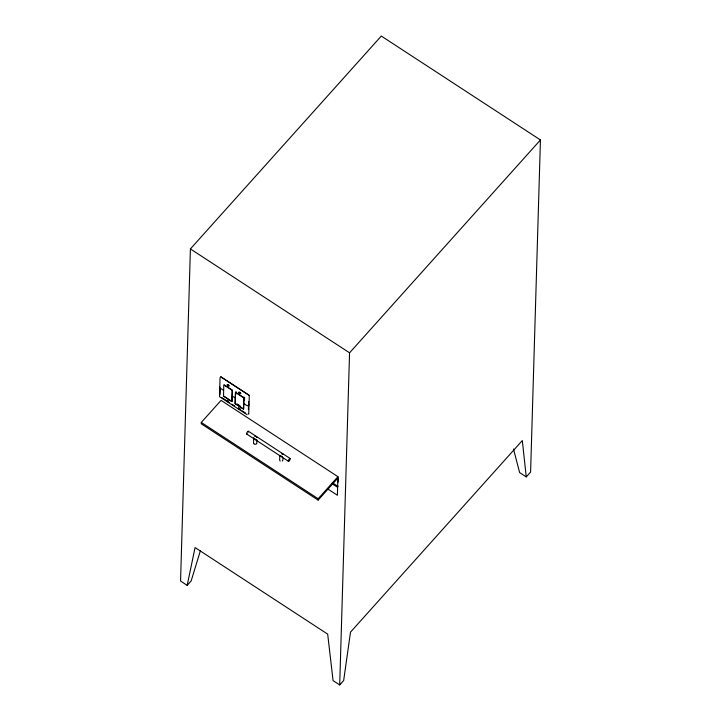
<?xml version="1.0" encoding="UTF-8"?>
<svg xmlns="http://www.w3.org/2000/svg" width="721" height="721" viewBox="0 0 721 721"><rect width="100%" height="100%" fill="white"/><g stroke="black" fill="none" stroke-linecap="round" stroke-linejoin="round"><path stroke-width="1.08" d="M513.496 449.03L519.625 472.579L526.258 476.914L530.593 472.075L540.444 139.955L381.301 36.05L190.407 248.925L180.556 581.045L187.181 585.371L191.155 580.946L200.348 550.871M327.965 489.108L337.392 495.264L337.942 476.689L221.068 400.38L201.285 422.443L201.249 423.804L318.123 500.113L337.897 478.05M220.031 377.642L219.554 396.694L247.15 414.746M220.076 394.369L220.256 388.331M236.091 391.954L235.425 392.666L235.172 403.544M235.866 394.234L235.911 391.863M243.968 398.145L243.59 409.041L235.316 403.841M244.419 399.822L244.464 397.586M244.536 399.894L244.581 397.631M248.375 409.519L248.619 401.462M249.304 395.414L220.788 376.795L249.304 395.414L248.745 414.196L248.258 413.548M253.558 442.703L253.684 438.395M256.802 443.073L256.901 439.846M279.658 459.746L279.793 455.447M282.911 460.115L282.974 457.97M318.123 500.113L318.159 498.743L337.942 476.689M337.608 485.44L337.554 487.315L331.894 483.629M338.059 482.214L338.176 478.077M187.181 585.371L195.067 547.554L327.685 634.147L333.066 680.624L339.699 684.95L349.559 352.83L540.444 139.955M253.792 438.017L253.81 438.683L288.4 461.269M243.959 396.992L243.464 397.55L235.65 392.422M243.977 398.244L244.482 397.686M339.699 684.95L343.665 680.525L350.505 632.146L522.31 440.558L526.258 476.914M281.632 453.815L282.425 453.662M256.315 439.666L255.117 439.54M282.416 456.708L281.226 456.582M235.587 392.521L235.073 403.526L243.572 409.168L243.833 397.902M228.89 385.807L227.322 384.762L227.638 385.194M240.49 393.504C235.848 390.394 242.914 394.847 240.093 393.206M240.021 409.321L238.462 408.158L239.841 409.14M231.783 401.462L232.306 390.449M228.593 385.699L227.331 384.906A1.091 0.469 41.9 0 0 228.782 386.105L228.917 386.077A1.091 0.469 41.9 0 0 228.269 384.771A1.091 0.469 41.9 0 0 227.349 384.96M228.124 401.516L226.98 400.867M232.306 390.313L223.798 384.852L223.519 395.856M231.675 401.516L223.474 395.946M190.407 248.925L349.559 352.83M224.384 385.005L232.171 390.151M235.983 392.584L243.599 397.65M248.529 404.481L249.024 404.805L248.267 405.644A1.884 1.595 1.7 0 1 246.636 405.418L243.941 403.652M223.546 390.34L220.446 388.313A1.884 1.595 1.7 0 1 219.752 387.033M232.333 396.081L235.154 397.92M237.065 404.075L239.877 405.905M237.074 404.166L239.877 405.995M224.024 396.442L232.081 401.57L232.225 390.322M221.852 397.586L229.188 402.381M231.937 404.175L234.695 405.968M242.031 410.763L245.699 413.16M332.3 482.673L337.933 486.36M248.366 431.23L290.139 458.502M246.636 433.997L253.81 438.683M201.285 422.443L318.159 498.743M256.325 436.62L256.622 437.106M281.659 456.15A1.64 1.397 1.7 0 1 279.928 455.302M281.641 453.392A1.64 1.397 1.7 0 1 282.731 453.924M282.947 454.239A1.64 1.397 1.7 0 1 283.065 454.59M256.694 443.424A1.64 1.397 1.7 0 1 256.487 443.739M256.18 443.992A1.64 1.397 1.7 0 1 254.189 443.992M253.882 443.73A1.64 1.397 1.7 0 1 253.675 443.415M255.558 439.107A1.64 1.397 1.7 0 1 253.711 437.899M254.693 436.439A1.64 1.397 1.7 0 1 256.838 437.196M282.587 460.782A1.64 1.397 1.7 0 1 282.29 461.043M280.298 461.034A1.64 1.397 1.7 0 1 279.775 460.458M247.222 433.727A1.64 0.505 -56.9 0 1 246.582 433.357A1.64 0.505 -56.9 0 1 247.943 431.365A1.64 0.505 -56.9 0 1 248.348 432.086M228.467 401.327L228.332 401.119A1.091 0.469 41.9 0 0 226.89 400.398A1.091 0.469 41.9 0 0 227.764 401.75A1.091 0.469 41.9 0 0 228.467 401.327M238.552 408.492A1.091 0.469 41.9 0 0 240.057 409.483A1.091 0.469 41.9 0 0 239.327 408.131A1.091 0.469 41.9 0 0 238.552 408.492M239.021 392.666A1.091 0.469 41.9 0 0 240.526 393.648A1.091 0.469 41.9 0 0 239.796 392.296A1.091 0.469 41.9 0 0 239.021 392.666M288.995 460.998A1.64 0.505 -56.9 0 0 290.23 458.592A1.64 0.505 -56.9 0 0 288.589 460.052A1.64 0.505 -56.9 0 0 288.995 460.998"/></g></svg>
